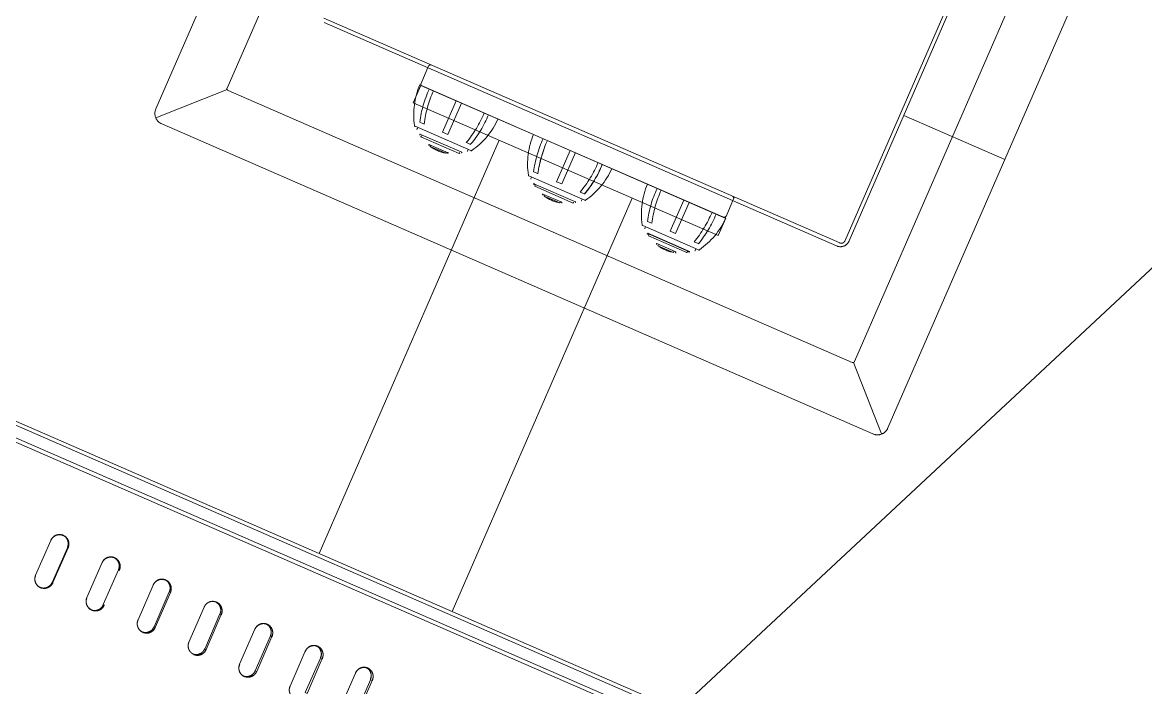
# Model space of a CAD drawing. Header units: millimetres. Extents: x -71377 to 516042, y -145869 to 441446.
# Drawn here: x 177106 to 177697, y 171471 to 171821 of the extents above; entities that cross this region are included whole.
import ezdxf

# ---------------------------------------------------------------- set-up
doc = ezdxf.new("R2010")
doc.units = ezdxf.units.MM
doc.header["$LTSCALE"] = 1000
doc.linetypes.add('IMPORT-DASHEDX2 _4_', pattern=[152.4, 101.6, -50.8])
for name, color, linetype, lineweight in [('05', 5, 'IMPORT-DASHEDX2 _4_', 5), ('06', 6, 'Continuous', 5), ('A-fnsh', 5, 'Continuous', 5), ('조경라인_dwg', 8, 'Continuous', 5)]:
    doc.layers.add(name, color=color, linetype=linetype, lineweight=lineweight)

# ---------------------------------------------------------------- blocks, each defined once
blk = doc.blocks.new('조경라인_dwg-6847807-지반층 배치도')
at = {"layer": '05'}
for p, q in [((177176.61, 171775.22), (177299.67, 172057.57)), ((177317.18, 172022.66), (177214.12, 171786.03)), ((177561.64, 171607.41), (177684.69, 171889.76)), ((177647.2, 171878.83), (177544.12, 171642.32)), ((177538.99, 171705.64), (177597.33, 171839.48)), ((177541.23, 171705.76), (177598.76, 171837.77)), ((177536.36, 171704.61), (177265.01, 171822.87)), ((177265.15, 171820.52), (177534.66, 171703.06)), ((177320.08, 171797.78), (177316.1, 171788.5)), ((177315.41, 171787.7), (177476.41, 171717.54)), ((177214.11, 171785.27), (177176.55, 171770.51)), ((177214.62, 171784.83), (177542.81, 171641.8)), ((177570.01, 171771.65), (177623.18, 171748.47)), ((177179.72, 171767.32), (177553.74, 171604.31)), ((177314, 171764.46), (177314.35, 171765.26)), ((177315.46, 171768.15), (177317.72, 171767.17)), ((177357.21, 171758.69), (177262.48, 171541.33)), ((177342.21, 171756.39), (177339.95, 171757.37)), ((177340.92, 171753.79), (177340.59, 171752.87)), ((177402.17, 171727.09), (177372.84, 171739.88)), ((177374.21, 171739.28), (177373.86, 171738.48)), ((177375.34, 171742.06), (177377.59, 171741.08)), ((177332.43, 171510.85), (177427.16, 171728.2)), ((177380.81, 171729.4), (177380.95, 171729.72)), ((177389.03, 171725.64), (177380.82, 171729.22)), ((177402.07, 171730.41), (177399.81, 171731.39)), ((177400.45, 171726.89), (177400.8, 171727.69)), ((177476.52, 171718.58), (177480.5, 171727.86)), ((177389.06, 171725.8), (177389.2, 171726.12)), ((177390.12, 171725.56), (177390.22, 171725.8)), ((177435.21, 171715.96), (177437.47, 171714.98)), ((177462.04, 171701), (177432.71, 171713.78)), ((177434.09, 171713.18), (177433.74, 171712.38)), ((177440.69, 171703.3), (177440.83, 171703.63)), ((177461.94, 171704.32), (177459.68, 171705.3)), ((177448.91, 171699.54), (177440.7, 171703.12)), ((177460.34, 171700.68), (177460.67, 171701.6)), ((177543.57, 171641.79), (177558.33, 171604.23)), ((177121.41, 171548.17), (177113.42, 171529.83)), ((177148.36, 171536.53), (177140.37, 171518.19)), ((177175.26, 171524.7), (177167.27, 171506.36)), ((177202.03, 171513.14), (177194.05, 171494.69)), ((177228.69, 171501.52), (177220.7, 171483.18)), ((177255.22, 171489.95), (177247.25, 171471.5)), ((177281.6, 171478.46), (177273.63, 171460.01))]:
    blk.add_line(p, q, dxfattribs=at)
at = {"layer": '05', "flags": 128}
for points in [[(177311.97, 171778.4), (177472.4, 171708.48), (177476.39, 171717.65), (177315.98, 171787.45)], [(177130.52, 171544.3), (177122.53, 171525.97), (177122.14, 171526.14), (177130.15, 171544.36)], [(177183.71, 171521.12), (177184.31, 171520.86), (177176.34, 171502.41), (177175.74, 171502.67)], [(177210.35, 171509.51), (177211.06, 171509.2), (177203.08, 171490.75), (177202.38, 171491.06)], [(177289.48, 171474.92), (177281.49, 171456.58), (177282.49, 171456.25), (177290.48, 171474.59)]]:
    blk.add_lwpolyline(points, close=True, dxfattribs=at)
for points in [[(177334.66, 171779.31), (177327.45, 171762.93), (177330.2, 171761.73), (177337.41, 171778.12)], [(177312.96, 171765.97), (177342.3, 171753.19), (177341.38, 171753.59)], [(177337.55, 171752.29), (177315.56, 171761.78), (177315.46, 171761.69), (177315.55, 171761.89), (177337.53, 171752.41), (177337.48, 171751.98)], [(177336.2, 171751.59), (177316.06, 171760.42), (177316.24, 171760.98)], [(177320.26, 171756.29), (177320.14, 171756.17), (177320.25, 171756.4), (177330.32, 171752.1), (177330.24, 171751.66)], [(177321.1, 171755.7), (177320.94, 171755.49), (177321.08, 171755.82)], [(177320.95, 171755.31), (177329.21, 171751.78), (177329.33, 171752.22)], [(177336.43, 171752.08), (177336.22, 171751.75), (177336.41, 171752.19)], [(177394.52, 171753.33), (177387.34, 171736.72), (177390.08, 171735.64), (177397.27, 171752.14)], [(176792.28, 171746.15), (177489.75, 171442.28), (177489.88, 171442.18), (177489.98, 171442.01), (177490.04, 171441.79), (177490.06, 171441.51), (177490.04, 171441.19), (177489.97, 171440.84), (177489.87, 171440.48), (177489.73, 171440.11), (176791.01, 171744.63)], [(177397.42, 171726.21), (177397.33, 171726), (177397.43, 171726.2), (177375.44, 171735.69), (177375.33, 171735.59), (177375.42, 171735.8), (177397.41, 171726.32)], [(177396.3, 171725.99), (177396.06, 171725.61), (177375.92, 171734.44), (177376.12, 171734.89)], [(176806.04, 171729.25), (177469.13, 171440.36), (177469.3, 171440.33), (177469.48, 171440.37), (177469.7, 171440.37), (177469.92, 171440.55), (177470.11, 171440.9), (177470.32, 171441.19), (177470.51, 171441.51), (177470.7, 171441.75)], [(176806.4, 171731.38), (177470.68, 171441.87), (177470.51, 171441.51)], [(177380.02, 171730.07), (177380.12, 171730.31), (177390.2, 171726)], [(177457.16, 171725.93), (177449.95, 171709.54), (177447.2, 171710.74), (177454.41, 171727.13)], [(177435.4, 171709.65), (177457.31, 171700), (177457.21, 171699.91), (177457.3, 171700.12), (177435.38, 171709.77), (177435.22, 171709.38)], [(177435.99, 171708.79), (177435.79, 171708.3), (177455.96, 171699.56), (177456.16, 171700.01), (177455.98, 171699.44)], [(177449.99, 171699.47), (177450.07, 171699.91), (177440.06, 171704.27), (177439.91, 171703.86)], [(177449.1, 171699.92), (177448.94, 171699.71), (177449.08, 171700.03)], [(177149.47, 171514.23), (177148.98, 171514.44), (177156.98, 171532.66)], [(177157.47, 171532.45), (177156.97, 171532.78), (177157.46, 171532.56)], [(177237.7, 171497.48), (177236.87, 171497.95), (177228.88, 171479.62), (177229.69, 171479.26), (177237.68, 171497.6)], [(177263.24, 171486.46), (177264.16, 171486.06), (177256.17, 171467.72), (177255.25, 171468.12), (177263.26, 171486.34)]]:
    blk.add_lwpolyline(points, dxfattribs=at)
at = {"layer": '05'}
for centre, radius, start, end in [((177321.01, 171797.26), 1, 66.45121, 156.45121), ((177215.02, 171785.75), 1, 156.45121, 246.45121), ((177353.37, 171772.09), 41.1, 157.50177, 188.01626), ((177317.01, 171788.1), 1, 156.45121, 246.45121), ((177372.77, 171761.05), 57.75, 154.85151, 172.93795), ((177379.61, 171759.13), 62.41, 155.86198, 172.5991), ((177182.13, 171772.7), 6, 156.45121, 246.45121), ((177291.91, 171797.35), 62.41, 320.30332, 337.04044), ((177297.98, 171793.65), 57.75, 319.96447, 338.05091), ((177319.27, 171786.95), 41.1, 304.88616, 335.40065), ((177313.18, 171766.32), 0.5, 187.91008, 246.45121), ((177314.26, 171764.45), 0.3, 156.45121, 201.84373), ((177315.38, 171761.61), 0.1, 210.11431, 336.45121), ((177315.64, 171761.85), 0.1, 30.19289, 156.45121), ((177316.16, 171760.38), 0.1, 156.45121, 214.19077), ((177316.17, 171760.91), 0.1, 336.45121, 32.96976), ((177413.24, 171746), 41.1, 157.50177, 188.01626), ((177432.65, 171734.96), 57.75, 154.85151, 172.93795), ((177439.49, 171733.04), 62.41, 155.86198, 172.5991), ((177439.5, 171732.92), 62.41, 155.86198, 172.5991), ((177320.07, 171756.09), 0.1, 230.53509, 336.45121), ((177320.34, 171756.36), 0.1, 50.88341, 156.45121), ((177333.05, 171771.86), 20.02, 230.88341, 233.23544), ((177321.05, 171755.34), 0.1, 156.45121, 234.00833), ((177333.03, 171771.97), 20.52, 234.00833, 258.89409), ((177321, 171755.74), 0.1, 336.45121, 53.23544), ((177329.11, 171751.82), 0.1, 258.89409, 336.45121), ((177329.44, 171752.06), 0.1, 79.66698, 156.45121), ((177333.05, 171771.86), 20.02, 259.66698, 262.01901), ((177330.32, 171751.73), 0.1, 156.45121, 262.36733), ((177330.24, 171752.05), 0.1, 336.45121, 82.01901), ((177336.12, 171751.79), 0.1, 278.71165, 336.45121), ((177337.47, 171752.23), 0.1, 336.45121, 155.66202), ((177337.55, 171752.06), 0.1, 156.45121, 282.78811), ((177340.3, 171753.1), 0.3, 291.05869, 336.45121), ((177342.5, 171753.65), 0.5, 246.45121, 304.99234), ((177342.51, 171753.53), 0.5, 246.45121, 304.99234), ((177351.79, 171771.26), 62.41, 320.30332, 337.04044), ((177357.85, 171767.56), 57.75, 319.96447, 338.05091), ((177357.87, 171767.44), 57.75, 319.96447, 338.05091), ((177373.04, 171740.34), 0.5, 187.91008, 246.45121), ((177379.15, 171760.86), 41.1, 304.88616, 335.40065), ((177374.14, 171738.36), 0.3, 156.45121, 201.84373), ((177375.26, 171735.52), 0.1, 210.11431, 336.45121), ((177375.51, 171735.76), 0.1, 30.19289, 156.45121), ((177392.91, 171745.88), 20.02, 210.19289, 212.96976), ((177376.03, 171734.29), 0.1, 156.45121, 214.19077), ((177376.02, 171734.93), 0.1, 336.45121, 32.96976), ((177473.12, 171719.9), 41.1, 157.50177, 188.01626), ((177492.54, 171708.75), 57.75, 154.85151, 172.93795), ((177379.94, 171730), 0.1, 230.53509, 336.45121), ((177380.21, 171730.27), 0.1, 50.88341, 156.45121), ((177380.92, 171729.24), 0.1, 156.45121, 234.00833), ((177392.91, 171745.88), 20.52, 234.00833, 258.89409), ((177380.88, 171729.65), 0.1, 336.45121, 53.23544), ((177402.37, 171727.55), 0.5, 246.45121, 304.99234), ((177402.39, 171727.44), 0.5, 246.45121, 304.99234), ((177499.36, 171706.94), 62.41, 155.86198, 172.5991), ((177479.6, 171728.15), 1, 336.45121, 66.45121), ((177388.97, 171725.84), 0.1, 258.89409, 336.45121), ((177389.31, 171725.97), 0.1, 79.66698, 156.45121), ((177392.91, 171745.88), 20.02, 259.66698, 262.01901), ((177390.19, 171725.64), 0.1, 156.45121, 262.36733), ((177390.11, 171725.95), 0.1, 336.45121, 82.01901), ((177396.01, 171725.58), 0.1, 278.71165, 336.45121), ((177396.38, 171726.06), 0.1, 99.93266, 156.45121), ((177397.33, 171726.25), 0.1, 336.45121, 102.70953), ((177397.43, 171725.96), 0.1, 156.45121, 282.78811), ((177400.17, 171727.01), 0.3, 291.05869, 336.45121), ((177411.68, 171745.05), 62.41, 320.30332, 337.04044), ((177417.74, 171741.35), 57.75, 319.96447, 338.05091), ((177439.02, 171734.76), 41.1, 304.88616, 335.40065), ((177475.59, 171719.09), 1, 246.45121, 336.45121), ((177432.91, 171714.24), 0.5, 187.91008, 246.45121), ((177434.03, 171712.15), 0.3, 156.45121, 201.84373), ((177435.11, 171709.54), 0.1, 210.11431, 336.45121), ((177435.13, 171709.42), 0.1, 210.11431, 336.45121), ((177435.4, 171709.55), 0.1, 30.19289, 156.45121), ((177452.78, 171719.78), 20.02, 210.19289, 212.96976), ((177435.9, 171708.19), 0.1, 156.45121, 214.19077), ((177435.92, 171708.72), 0.1, 336.45121, 32.96976), ((177439.8, 171704.02), 0.1, 230.53509, 336.45121), ((177440.09, 171704.17), 0.1, 50.88341, 156.45121), ((177440.75, 171703.55), 0.1, 336.45121, 53.23544), ((177536.66, 171707.64), 5, 246.45121, 336.45121), ((177537.16, 171706.44), 2, 246.45121, 336.45121), ((177440.8, 171703.15), 0.1, 156.45121, 234.00833), ((177452.78, 171719.78), 20.52, 234.00833, 258.89409), ((177448.85, 171699.75), 0.1, 258.89409, 336.45121), ((177449.17, 171699.99), 0.1, 79.66698, 156.45121), ((177450.07, 171699.54), 0.1, 156.45121, 262.36733), ((177450.08, 171699.43), 0.1, 156.45121, 262.36733), ((177450, 171699.74), 0.1, 336.45121, 82.01901), ((177455.87, 171699.6), 0.1, 278.71165, 336.45121), ((177455.89, 171699.48), 0.1, 278.71165, 336.45121), ((177456.25, 171699.97), 0.1, 99.93266, 156.45121), ((177452.8, 171719.67), 20.02, 279.93266, 282.70953), ((177457.22, 171700.04), 0.1, 336.45121, 102.70953), ((177457.3, 171699.87), 0.1, 156.45121, 282.78811), ((177460.06, 171700.8), 0.3, 291.05869, 336.45121), ((177462.26, 171701.34), 0.5, 246.45121, 304.99234), ((177543.21, 171642.72), 1, 246.45121, 336.45121), ((177556.15, 171609.7), 6, 246.45121, 336.45121)]:
    blk.add_arc(centre, radius, start, end, dxfattribs=at)
for points, knots in [([(177127.95, 171550.88), (177127.42, 171551.05), (177126.35, 171551.39), (177124.63, 171551.2), (177123.09, 171550.49), (177121.99, 171549.44), (177121.56, 171548.61), (177121.39, 171548.28)], [0, 0, 0, 0, 0.214692, 0.429384, 0.644077, 0.858772, 1, 1, 1, 1]), ([(177127.97, 171550.76), (177127.43, 171550.93), (177126.36, 171551.28), (177124.65, 171551.09), (177123.11, 171550.37), (177122, 171549.32), (177121.58, 171548.49), (177121.41, 171548.17)], [0, 0, 0, 0, 0.214692, 0.429384, 0.644077, 0.858772, 1, 1, 1, 1]), ([(177127.57, 171551.04), (177128.06, 171550.77), (177129.04, 171550.22), (177130.06, 171548.83), (177130.59, 171547.22), (177130.57, 171545.69), (177130.26, 171544.82), (177130.13, 171544.47)], [0, 0, 0, 0, 0.214692, 0.429384, 0.644077, 0.858772, 1, 1, 1, 1]), ([(177130.52, 171544.3), (177130.69, 171544.84), (177131.04, 171545.92), (177130.85, 171547.63), (177130.15, 171549.17), (177129.1, 171550.28), (177128.28, 171550.71), (177127.95, 171550.88)], [0, 0, 0, 0, 0.214691, 0.429387, 0.644078, 0.858774, 1, 1, 1, 1]), ([(177154.91, 171539.13), (177154.37, 171539.3), (177153.3, 171539.65), (177151.6, 171539.45), (177150.06, 171538.74), (177148.95, 171537.68), (177148.53, 171536.86), (177148.36, 171536.53)], [0, 0, 0, 0, 0.214691, 0.429383, 0.644077, 0.858772, 1, 1, 1, 1]), ([(177154.92, 171539.01), (177154.39, 171539.19), (177153.32, 171539.53), (177151.61, 171539.33), (177150.08, 171538.62), (177148.97, 171537.57), (177148.54, 171536.74), (177148.37, 171536.41)], [0, 0, 0, 0, 0.214691, 0.429383, 0.644077, 0.858772, 1, 1, 1, 1]), ([(177154.41, 171539.34), (177154.9, 171539.07), (177155.88, 171538.52), (177156.9, 171537.14), (177157.42, 171535.53), (177157.41, 171534), (177157.09, 171533.12), (177156.97, 171532.78)], [0, 0, 0, 0, 0.214692, 0.429384, 0.644077, 0.858772, 1, 1, 1, 1]), ([(177154.43, 171539.23), (177154.92, 171538.95), (177155.9, 171538.41), (177156.92, 171537.02), (177157.44, 171535.41), (177157.42, 171533.88), (177157.11, 171533.01), (177156.98, 171532.66)], [0, 0, 0, 0, 0.214692, 0.429384, 0.644077, 0.858772, 1, 1, 1, 1]), ([(177157.46, 171532.56), (177157.63, 171533.1), (177157.98, 171534.17), (177157.8, 171535.89), (177157.09, 171537.43), (177156.05, 171538.54), (177155.23, 171538.96), (177154.91, 171539.13)], [0, 0, 0, 0, 0.214692, 0.429386, 0.644077, 0.858773, 1, 1, 1, 1]), ([(177157.47, 171532.45), (177157.65, 171532.98), (177158, 171534.06), (177157.81, 171535.77), (177157.11, 171537.31), (177156.07, 171538.42), (177155.25, 171538.84), (177154.92, 171539.01)], [0, 0, 0, 0, 0.214692, 0.429386, 0.644077, 0.858773, 1, 1, 1, 1]), ([(177113.4, 171529.95), (177113.22, 171529.41), (177112.88, 171528.33), (177113.06, 171526.62), (177113.77, 171525.08), (177114.82, 171523.97), (177115.64, 171523.54), (177115.97, 171523.37)], [0, 0, 0, 0, 0.214695, 0.429386, 0.644078, 0.858773, 1, 1, 1, 1]), ([(177113.42, 171529.83), (177113.24, 171529.29), (177112.89, 171528.22), (177113.08, 171526.5), (177113.79, 171524.96), (177114.83, 171523.85), (177115.66, 171523.43), (177115.98, 171523.26)], [0, 0, 0, 0, 0.214695, 0.429386, 0.644078, 0.858773, 1, 1, 1, 1]), ([(177122.14, 171526.14), (177121.87, 171525.64), (177121.32, 171524.66), (177119.93, 171523.63), (177118.32, 171523.09), (177116.8, 171523.1), (177115.93, 171523.42), (177115.58, 171523.54)], [0, 0, 0, 0, 0.214695, 0.429386, 0.644078, 0.858773, 1, 1, 1, 1]), ([(177181.77, 171527.42), (177181.24, 171527.59), (177180.18, 171527.93), (177178.48, 171527.73), (177176.94, 171527.02), (177175.84, 171525.97), (177175.41, 171525.14), (177175.24, 171524.81)], [0, 0, 0, 0, 0.214692, 0.429384, 0.644077, 0.858772, 1, 1, 1, 1]), ([(177181.79, 171527.3), (177181.26, 171527.47), (177180.2, 171527.82), (177178.49, 171527.62), (177176.96, 171526.9), (177175.85, 171525.85), (177175.43, 171525.02), (177175.26, 171524.7)], [0, 0, 0, 0, 0.214692, 0.429384, 0.644077, 0.858772, 1, 1, 1, 1]), ([(177181.18, 171527.68), (177181.66, 171527.41), (177182.64, 171526.86), (177183.65, 171525.48), (177184.17, 171523.87), (177184.15, 171522.34), (177183.84, 171521.47), (177183.71, 171521.12)], [0, 0, 0, 0, 0.214692, 0.429384, 0.644077, 0.858772, 1, 1, 1, 1]), ([(177184.31, 171520.86), (177184.49, 171521.4), (177184.83, 171522.47), (177184.65, 171524.18), (177183.95, 171525.72), (177182.92, 171526.83), (177182.1, 171527.25), (177181.77, 171527.42)], [0, 0, 0, 0, 0.214692, 0.429386, 0.644078, 0.858774, 1, 1, 1, 1]), ([(177184.33, 171520.74), (177184.5, 171521.28), (177184.85, 171522.35), (177184.67, 171524.07), (177183.97, 171525.61), (177182.93, 171526.71), (177182.12, 171527.13), (177181.79, 171527.3)], [0, 0, 0, 0, 0.214692, 0.429386, 0.644078, 0.858774, 1, 1, 1, 1]), ([(177122.16, 171526.02), (177121.88, 171525.53), (177121.33, 171524.54), (177119.95, 171523.51), (177118.34, 171522.98), (177116.82, 171522.99), (177115.94, 171523.3), (177115.6, 171523.43)], [0, 0, 0, 0, 0.214695, 0.429386, 0.644078, 0.858773, 1, 1, 1, 1]), ([(177115.97, 171523.37), (177116.5, 171523.2), (177117.57, 171522.85), (177119.28, 171523.05), (177120.82, 171523.76), (177121.93, 171524.81), (177122.36, 171525.64), (177122.53, 171525.97)], [0, 0, 0, 0, 0.214693, 0.429384, 0.644077, 0.858772, 1, 1, 1, 1]), ([(177140.37, 171518.19), (177140.19, 171517.66), (177139.84, 171516.58), (177140.03, 171514.87), (177140.73, 171513.33), (177141.77, 171512.22), (177142.59, 171511.8), (177142.92, 171511.63)], [0, 0, 0, 0, 0.214695, 0.429386, 0.644079, 0.858773, 1, 1, 1, 1]), ([(177140.38, 171518.08), (177140.21, 171517.54), (177139.86, 171516.47), (177140.05, 171514.75), (177140.75, 171513.21), (177141.79, 171512.1), (177142.61, 171511.68), (177142.94, 171511.51)], [0, 0, 0, 0, 0.214695, 0.429386, 0.644079, 0.858773, 1, 1, 1, 1]), ([(177148.99, 171514.33), (177148.72, 171513.83), (177148.17, 171512.85), (177146.79, 171511.81), (177145.18, 171511.28), (177143.66, 171511.29), (177142.79, 171511.6), (177142.45, 171511.73)], [0, 0, 0, 0, 0.214695, 0.429386, 0.644079, 0.858772, 1, 1, 1, 1]), ([(177208.54, 171515.75), (177208.01, 171515.92), (177206.95, 171516.26), (177205.25, 171516.06), (177203.72, 171515.35), (177202.62, 171514.29), (177202.2, 171513.47), (177202.03, 171513.14)], [0, 0, 0, 0, 0.214692, 0.429384, 0.644077, 0.858772, 1, 1, 1, 1]), ([(177208.16, 171515.85), (177208.53, 171515.63), (177209.38, 171515.15), (177210.3, 171513.86), (177210.82, 171512.26), (177210.79, 171510.73), (177210.48, 171509.86), (177210.35, 171509.51)], [0, 0, 0, 0, 0.172816, 0.398956, 0.625098, 0.851241, 1, 1, 1, 1]), ([(177208.18, 171515.73), (177208.55, 171515.52), (177209.4, 171515.03), (177210.32, 171513.75), (177210.83, 171512.14), (177210.81, 171510.62), (177210.5, 171509.74), (177210.37, 171509.39)], [0, 0, 0, 0, 0.172816, 0.398956, 0.625098, 0.851241, 1, 1, 1, 1]), ([(177211.06, 171509.2), (177211.23, 171509.74), (177211.58, 171510.81), (177211.4, 171512.53), (177210.71, 171514.06), (177209.68, 171515.16), (177208.86, 171515.59), (177208.54, 171515.75)], [0, 0, 0, 0, 0.214692, 0.429387, 0.644078, 0.858773, 1, 1, 1, 1]), ([(177211.07, 171509.09), (177211.25, 171509.62), (177211.6, 171510.7), (177211.42, 171512.41), (177210.73, 171513.95), (177209.7, 171515.05), (177208.88, 171515.47), (177208.56, 171515.64)], [0, 0, 0, 0, 0.214692, 0.429387, 0.644078, 0.858773, 1, 1, 1, 1]), ([(177142.94, 171511.51), (177143.47, 171511.34), (177144.54, 171510.99), (177146.25, 171511.19), (177147.78, 171511.91), (177148.89, 171512.96), (177149.31, 171513.78), (177149.48, 171514.11)], [0, 0, 0, 0, 0.214692, 0.429385, 0.644078, 0.858772, 1, 1, 1, 1]), ([(177167.25, 171506.48), (177167.08, 171505.94), (177166.73, 171504.87), (177166.91, 171503.15), (177167.61, 171501.61), (177168.65, 171500.51), (177169.46, 171500.08), (177169.79, 171499.92)], [0, 0, 0, 0, 0.214695, 0.429386, 0.644078, 0.858772, 1, 1, 1, 1]), ([(177167.27, 171506.36), (177167.09, 171505.82), (177166.74, 171504.75), (177166.93, 171503.04), (177167.63, 171501.5), (177168.66, 171500.39), (177169.48, 171499.97), (177169.81, 171499.8)], [0, 0, 0, 0, 0.214695, 0.429386, 0.644078, 0.858772, 1, 1, 1, 1]), ([(177175.72, 171502.78), (177175.45, 171502.29), (177174.9, 171501.3), (177173.52, 171500.27), (177171.92, 171499.74), (177170.4, 171499.74), (177169.53, 171500.05), (177169.19, 171500.18)], [0, 0, 0, 0, 0.214695, 0.429386, 0.644078, 0.858773, 1, 1, 1, 1]), ([(177169.79, 171499.92), (177170.32, 171499.74), (177171.38, 171499.4), (177173.09, 171499.6), (177174.62, 171500.32), (177175.72, 171501.37), (177176.15, 171502.2), (177176.32, 171502.52)], [0, 0, 0, 0, 0.214692, 0.429384, 0.644077, 0.858772, 1, 1, 1, 1]), ([(177235.19, 171504.14), (177234.66, 171504.31), (177233.6, 171504.65), (177231.91, 171504.45), (177230.39, 171503.73), (177229.29, 171502.67), (177228.86, 171501.84), (177228.69, 171501.52)], [0, 0, 0, 0, 0.214692, 0.429385, 0.644077, 0.858772, 1, 1, 1, 1]), ([(177235.2, 171504.02), (177234.68, 171504.19), (177233.62, 171504.53), (177231.93, 171504.33), (177230.41, 171503.61), (177229.3, 171502.56), (177228.88, 171501.73), (177228.71, 171501.4)], [0, 0, 0, 0, 0.214692, 0.429385, 0.644077, 0.858772, 1, 1, 1, 1]), ([(177234.75, 171504.25), (177235.1, 171504.05), (177235.93, 171503.57), (177236.82, 171502.3), (177237.34, 171500.7), (177237.31, 171499.17), (177237, 171498.3), (177236.87, 171497.95)], [0, 0, 0, 0, 0.165868, 0.393908, 0.621949, 0.849991, 1, 1, 1, 1]), ([(177234.77, 171504.13), (177235.12, 171503.93), (177235.94, 171503.45), (177236.84, 171502.18), (177237.35, 171500.58), (177237.33, 171499.06), (177237.01, 171498.18), (177236.89, 171497.84)], [0, 0, 0, 0, 0.165868, 0.393908, 0.621949, 0.849991, 1, 1, 1, 1]), ([(177237.68, 171497.6), (177237.86, 171498.14), (177238.21, 171499.21), (177238.03, 171500.92), (177237.34, 171502.45), (177236.32, 171503.55), (177235.51, 171503.97), (177235.19, 171504.14)], [0, 0, 0, 0, 0.214692, 0.429386, 0.644078, 0.858773, 1, 1, 1, 1]), ([(177237.7, 171497.48), (177237.87, 171498.02), (177238.22, 171499.09), (177238.05, 171500.81), (177237.36, 171502.34), (177236.34, 171503.44), (177235.52, 171503.86), (177235.2, 171504.02)], [0, 0, 0, 0, 0.214692, 0.429386, 0.644078, 0.858773, 1, 1, 1, 1]), ([(177169.81, 171499.8), (177170.34, 171499.63), (177171.4, 171499.29), (177173.1, 171499.48), (177174.64, 171500.2), (177175.74, 171501.25), (177176.17, 171502.08), (177176.34, 171502.41)], [0, 0, 0, 0, 0.214692, 0.429384, 0.644077, 0.858772, 1, 1, 1, 1]), ([(177194.04, 171494.8), (177193.86, 171494.27), (177193.51, 171493.19), (177193.69, 171491.48), (177194.39, 171489.94), (177195.42, 171488.84), (177196.23, 171488.42), (177196.56, 171488.25)], [0, 0, 0, 0, 0.214695, 0.429387, 0.644078, 0.858773, 1, 1, 1, 1]), ([(177202.36, 171491.17), (177202.09, 171490.68), (177201.54, 171489.69), (177200.16, 171488.66), (177198.57, 171488.13), (177197.19, 171488.11), (177196.44, 171488.37), (177196.22, 171488.44)], [0, 0, 0, 0, 0.226046, 0.452087, 0.678129, 0.904174, 1, 1, 1, 1]), ([(177196.56, 171488.25), (177197.09, 171488.08), (177198.14, 171487.74), (177199.84, 171487.94), (177201.37, 171488.66), (177202.47, 171489.71), (177202.9, 171490.54), (177203.07, 171490.87)], [0, 0, 0, 0, 0.214692, 0.429385, 0.644077, 0.858772, 1, 1, 1, 1]), ([(177196.57, 171488.14), (177197.1, 171487.97), (177198.16, 171487.62), (177199.86, 171487.82), (177201.39, 171488.54), (177202.49, 171489.6), (177202.92, 171490.42), (177203.08, 171490.75)], [0, 0, 0, 0, 0.214692, 0.429385, 0.644077, 0.858772, 1, 1, 1, 1]), ([(177261.69, 171492.59), (177261.17, 171492.76), (177260.12, 171493.09), (177258.43, 171492.89), (177256.92, 171492.16), (177255.82, 171491.11), (177255.39, 171490.28), (177255.22, 171489.95)], [0, 0, 0, 0, 0.214692, 0.429384, 0.644077, 0.858772, 1, 1, 1, 1]), ([(177261.71, 171492.47), (177261.18, 171492.64), (177260.14, 171492.98), (177258.45, 171492.77), (177256.93, 171492.05), (177255.83, 171490.99), (177255.41, 171490.17), (177255.24, 171489.84)], [0, 0, 0, 0, 0.214692, 0.429384, 0.644077, 0.858772, 1, 1, 1, 1]), ([(177261.2, 171492.71), (177261.53, 171492.52), (177262.33, 171492.05), (177263.21, 171490.8), (177263.71, 171489.2), (177263.69, 171487.68), (177263.37, 171486.8), (177263.24, 171486.46)], [0, 0, 0, 0, 0.158726, 0.388719, 0.618712, 0.848707, 1, 1, 1, 1]), ([(177261.22, 171492.59), (177261.54, 171492.4), (177262.35, 171491.94), (177263.22, 171490.68), (177263.73, 171489.09), (177263.7, 171487.56), (177263.39, 171486.69), (177263.26, 171486.34)], [0, 0, 0, 0, 0.158726, 0.388719, 0.618712, 0.848707, 1, 1, 1, 1]), ([(177264.16, 171486.06), (177264.34, 171486.59), (177264.69, 171487.67), (177264.52, 171489.38), (177263.83, 171490.91), (177262.82, 171492), (177262.01, 171492.42), (177261.69, 171492.59)], [0, 0, 0, 0, 0.214692, 0.429386, 0.644079, 0.858774, 1, 1, 1, 1]), ([(177264.18, 171485.94), (177264.35, 171486.48), (177264.7, 171487.55), (177264.53, 171489.26), (177263.85, 171490.79), (177262.83, 171491.89), (177262.03, 171492.31), (177261.71, 171492.47)], [0, 0, 0, 0, 0.214692, 0.429386, 0.644079, 0.858774, 1, 1, 1, 1]), ([(177220.7, 171483.18), (177220.53, 171482.64), (177220.18, 171481.57), (177220.35, 171479.86), (177221.04, 171478.32), (177222.07, 171477.22), (177222.88, 171476.8), (177223.2, 171476.64)], [0, 0, 0, 0, 0.214695, 0.429386, 0.644078, 0.858773, 1, 1, 1, 1]), ([(177220.72, 171483.07), (177220.54, 171482.53), (177220.19, 171481.46), (177220.37, 171479.74), (177221.06, 171478.21), (177222.09, 171477.11), (177222.9, 171476.69), (177223.22, 171476.52)], [0, 0, 0, 0, 0.214695, 0.429386, 0.644078, 0.858773, 1, 1, 1, 1]), ([(177228.88, 171479.62), (177228.61, 171479.12), (177228.06, 171478.14), (177226.68, 171477.1), (177225.09, 171476.57), (177223.74, 171476.54), (177223.02, 171476.79), (177222.82, 171476.86)], [0, 0, 0, 0, 0.227928, 0.455852, 0.683777, 0.911704, 1, 1, 1, 1]), ([(177228.9, 171479.5), (177228.62, 171479.01), (177228.07, 171478.02), (177226.7, 171476.98), (177225.11, 171476.45), (177223.75, 171476.43), (177223.03, 171476.68), (177222.83, 171476.75)], [0, 0, 0, 0, 0.227928, 0.455852, 0.683777, 0.911704, 1, 1, 1, 1]), ([(177223.2, 171476.64), (177223.73, 171476.47), (177224.78, 171476.13), (177226.47, 171476.33), (177228, 171477.05), (177229.1, 171478.11), (177229.52, 171478.94), (177229.69, 171479.26)], [0, 0, 0, 0, 0.214692, 0.429385, 0.644078, 0.858772, 1, 1, 1, 1]), ([(177288.04, 171481.1), (177287.52, 171481.27), (177286.48, 171481.61), (177284.8, 171481.4), (177283.29, 171480.67), (177282.19, 171479.61), (177281.77, 171478.79), (177281.6, 171478.46)], [0, 0, 0, 0, 0.214692, 0.429384, 0.644077, 0.858772, 1, 1, 1, 1]), ([(177288.06, 171480.99), (177287.54, 171481.16), (177286.49, 171481.49), (177284.82, 171481.28), (177283.3, 171480.56), (177282.21, 171479.5), (177281.78, 171478.67), (177281.62, 171478.34)], [0, 0, 0, 0, 0.214692, 0.429384, 0.644077, 0.858772, 1, 1, 1, 1]), ([(177287.49, 171481.24), (177287.8, 171481.06), (177288.58, 171480.61), (177289.43, 171479.37), (177289.93, 171477.78), (177289.9, 171476.25), (177289.58, 171475.38), (177289.46, 171475.03)], [0, 0, 0, 0, 0.151373, 0.3833758, 0.6153793, 0.8473846, 1, 1, 1, 1]), ([(177287.51, 171481.12), (177287.81, 171480.94), (177288.6, 171480.49), (177289.45, 171479.25), (177289.95, 171477.66), (177289.92, 171476.14), (177289.6, 171475.26), (177289.48, 171474.92)], [0, 0, 0, 0, 0.151373, 0.3833758, 0.6153793, 0.8473846, 1, 1, 1, 1]), ([(177290.48, 171474.59), (177290.66, 171475.12), (177291.01, 171476.2), (177290.84, 171477.9), (177290.17, 171479.43), (177289.16, 171480.52), (177288.36, 171480.94), (177288.04, 171481.1)], [0, 0, 0, 0, 0.214692, 0.429386, 0.644078, 0.858773, 1, 1, 1, 1]), ([(177290.5, 171474.47), (177290.67, 171475.01), (177291.02, 171476.08), (177290.86, 171477.79), (177290.18, 171479.32), (177289.18, 171480.41), (177288.37, 171480.82), (177288.06, 171480.99)], [0, 0, 0, 0, 0.214692, 0.429386, 0.644078, 0.858773, 1, 1, 1, 1]), ([(177247.23, 171471.62), (177247.06, 171471.08), (177246.71, 171470.01), (177246.88, 171468.3), (177247.56, 171466.77), (177248.58, 171465.67), (177249.39, 171465.25), (177249.71, 171465.09)], [0, 0, 0, 0, 0.214695, 0.429386, 0.644078, 0.858773, 1, 1, 1, 1])]:
    blk.add_open_spline(points, degree=3, knots=knots, dxfattribs=at)
at = {"layer": '06'}
blk.add_arc((172981.49, 174827.57), 6800, 313.956972, 64.158974, dxfattribs=at)

msp = doc.modelspace()

# ---------------------------------------------------------------- linework, layer by layer
at = {"layer": 'A-fnsh'}
msp.add_line((164247.06, 159145.81), (197362.75, 190026.69), dxfattribs=at)

# ---------------------------------------------------------------- block references
at = {"layer": '조경라인_dwg', "rotation": 8.537736462515947e-07}
msp.add_blockref('조경라인_dwg-6847807-지반층 배치도', (0, 0), dxfattribs=at)

doc.saveas('drawing.dxf')
